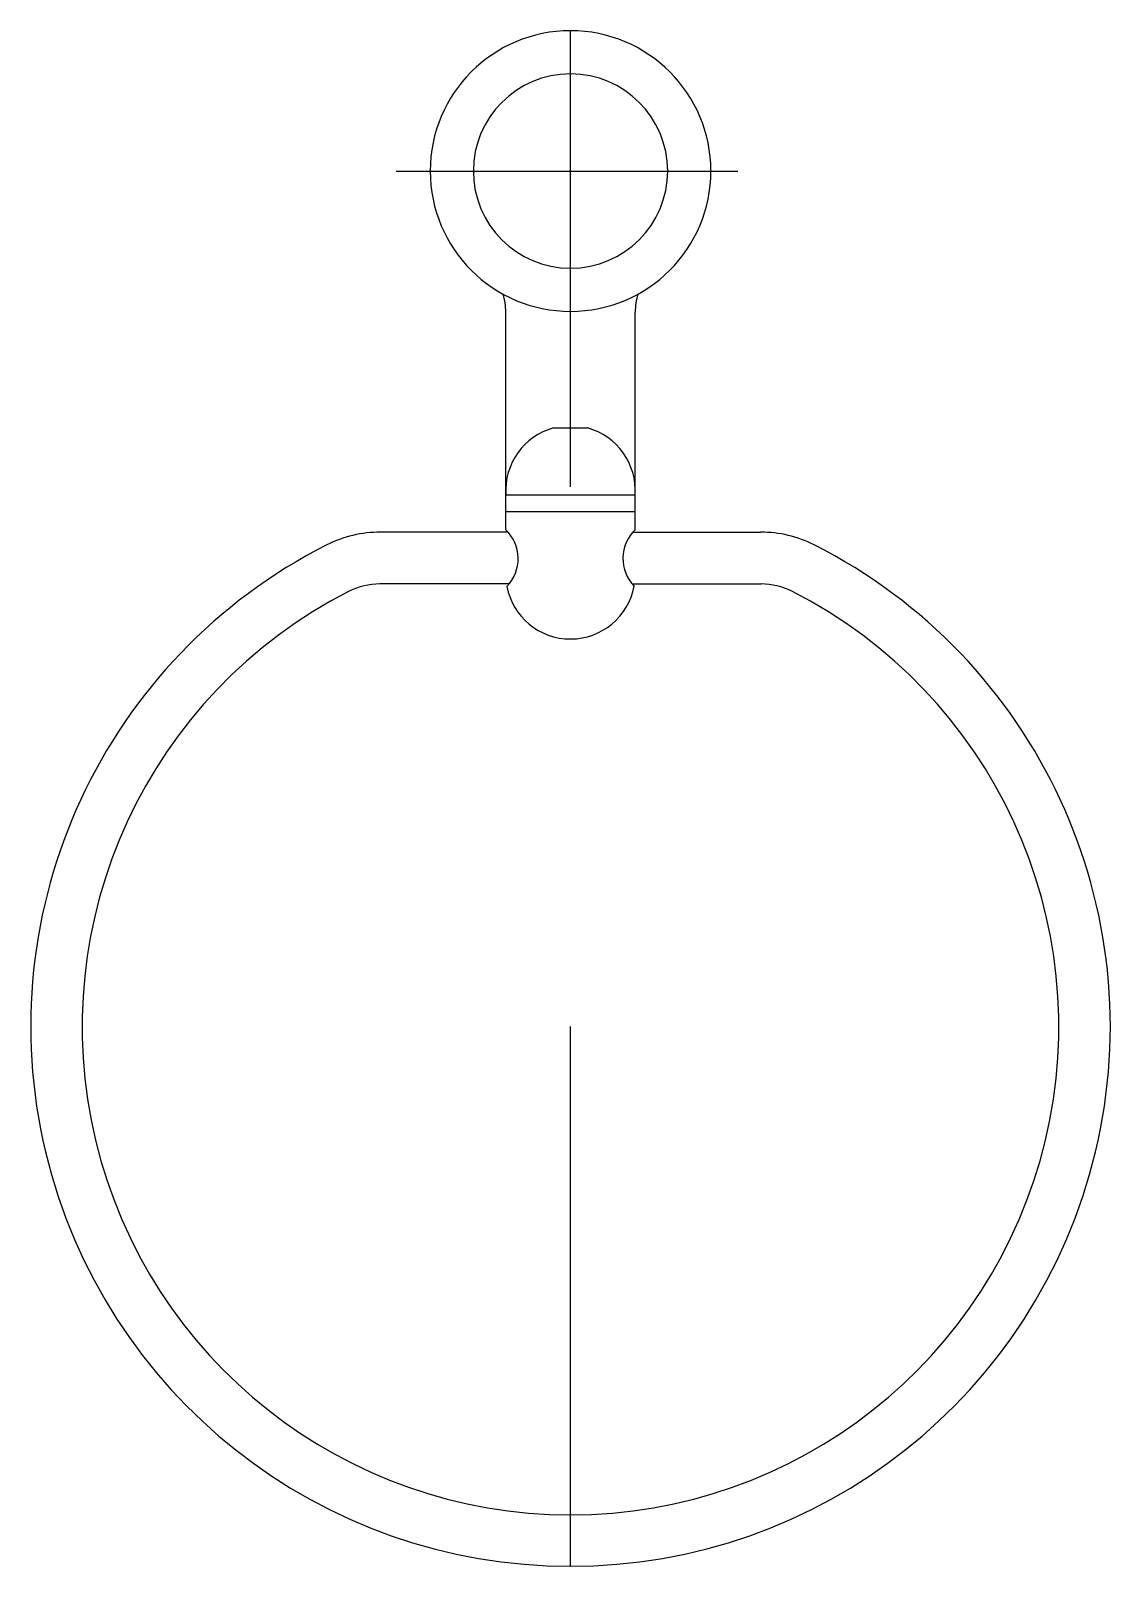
# Model space of a CAD drawing. Extents: x -0.805 to -0.605, y 349.914 to 350.199.
import ezdxf

# ---------------------------------------------------------------- set-up
doc = ezdxf.new("R2010")
doc.units = 0
doc.header["$LTSCALE"] = 0.112
doc.header["$MEASUREMENT"] = 0
doc.linetypes.add('AXES', pattern=[0.54, 0.3, -0.08, 0.08, -0.08])
doc.linetypes.add('CONTINU', pattern=[0])
doc.layers.get('0').update_dxf_attribs({"linetype": 'CONTINUOUS'})

msp = doc.modelspace()

# ---------------------------------------------------------------- linework, layer by layer
at = {"linetype": 'CONTINU'}
for points in [[(-0.70526, 350.19873, 1), (-0.70526, 350.14673)], [(-0.70526, 350.14673, 1), (-0.70526, 350.19873)], [(-0.70526, 350.19073, 1), (-0.70526, 350.15473)], [(-0.70526, 350.15473, 1), (-0.70526, 350.19073)], [(-0.71726, 350.14657, 0.070786), (-0.71774, 350.14992)], [(-0.69279, 350.14992, 0.070788), (-0.69326, 350.14657)], [(-0.70841, 350.12513, 0.357459), (-0.71723, 350.11273)], [(-0.6933, 350.11273, 0.357463), (-0.70211, 350.12513)], [(-0.74047, 350.10583, 0.117631), (-0.7504, 350.10346)], [(-0.71705, 350.09578, 0.418546), (-0.71726, 350.10628)], [(-0.69326, 350.10628, 0.418548), (-0.69347, 350.09582)], [(-0.66012, 350.10346, 0.117631), (-0.67005, 350.10583)], [(-0.7504, 350.10346, 0.789505), (-0.70526, 349.91423)], [(-0.70526, 349.91423, 0.789505), (-0.66012, 350.10346)], [(-0.7406, 350.09623, 0.118302), (-0.74626, 350.09487)], [(-0.71705, 350.09578, 0.828545), (-0.69347, 350.09582)], [(-0.66426, 350.09487, 0.118302), (-0.66992, 350.09623)], [(-0.74626, 350.09487, 0.788694), (-0.70526, 349.92376)], [(-0.70526, 349.92376, 0.788694), (-0.66426, 350.09487)]]:
    msp.add_lwpolyline(points, format="xyb", dxfattribs=at)
at = {"linetype": 'AXES'}
for points in [[(-0.70526, 349.91423), (-0.70526, 350.19873)], [(-0.73756, 350.17273), (-0.67424, 350.17273)]]:
    msp.add_lwpolyline(points, dxfattribs=at)
at = {"linetype": 'CONTINU'}
for points in [[(-0.71726, 350.10963), (-0.71726, 350.14657)], [(-0.69326, 350.10963), (-0.69326, 350.14657)], [(-0.70841, 350.12513), (-0.70211, 350.12513)], [(-0.71723, 350.11273), (-0.69726, 350.11273)], [(-0.70526, 350.11273), (-0.6933, 350.11273)], [(-0.71726, 350.10628), (-0.71726, 350.10963)], [(-0.71726, 350.10963), (-0.69326, 350.10963)], [(-0.69326, 350.10628), (-0.69326, 350.10963)], [(-0.71683, 350.10583), (-0.74047, 350.10583)], [(-0.6937, 350.10583), (-0.67005, 350.10583)], [(-0.71665, 350.09623), (-0.7406, 350.09623)], [(-0.69384, 350.09623), (-0.69347, 350.09582)], [(-0.69384, 350.09623), (-0.66992, 350.09623)]]:
    msp.add_lwpolyline(points, dxfattribs=at)

doc.saveas('drawing.dxf')
